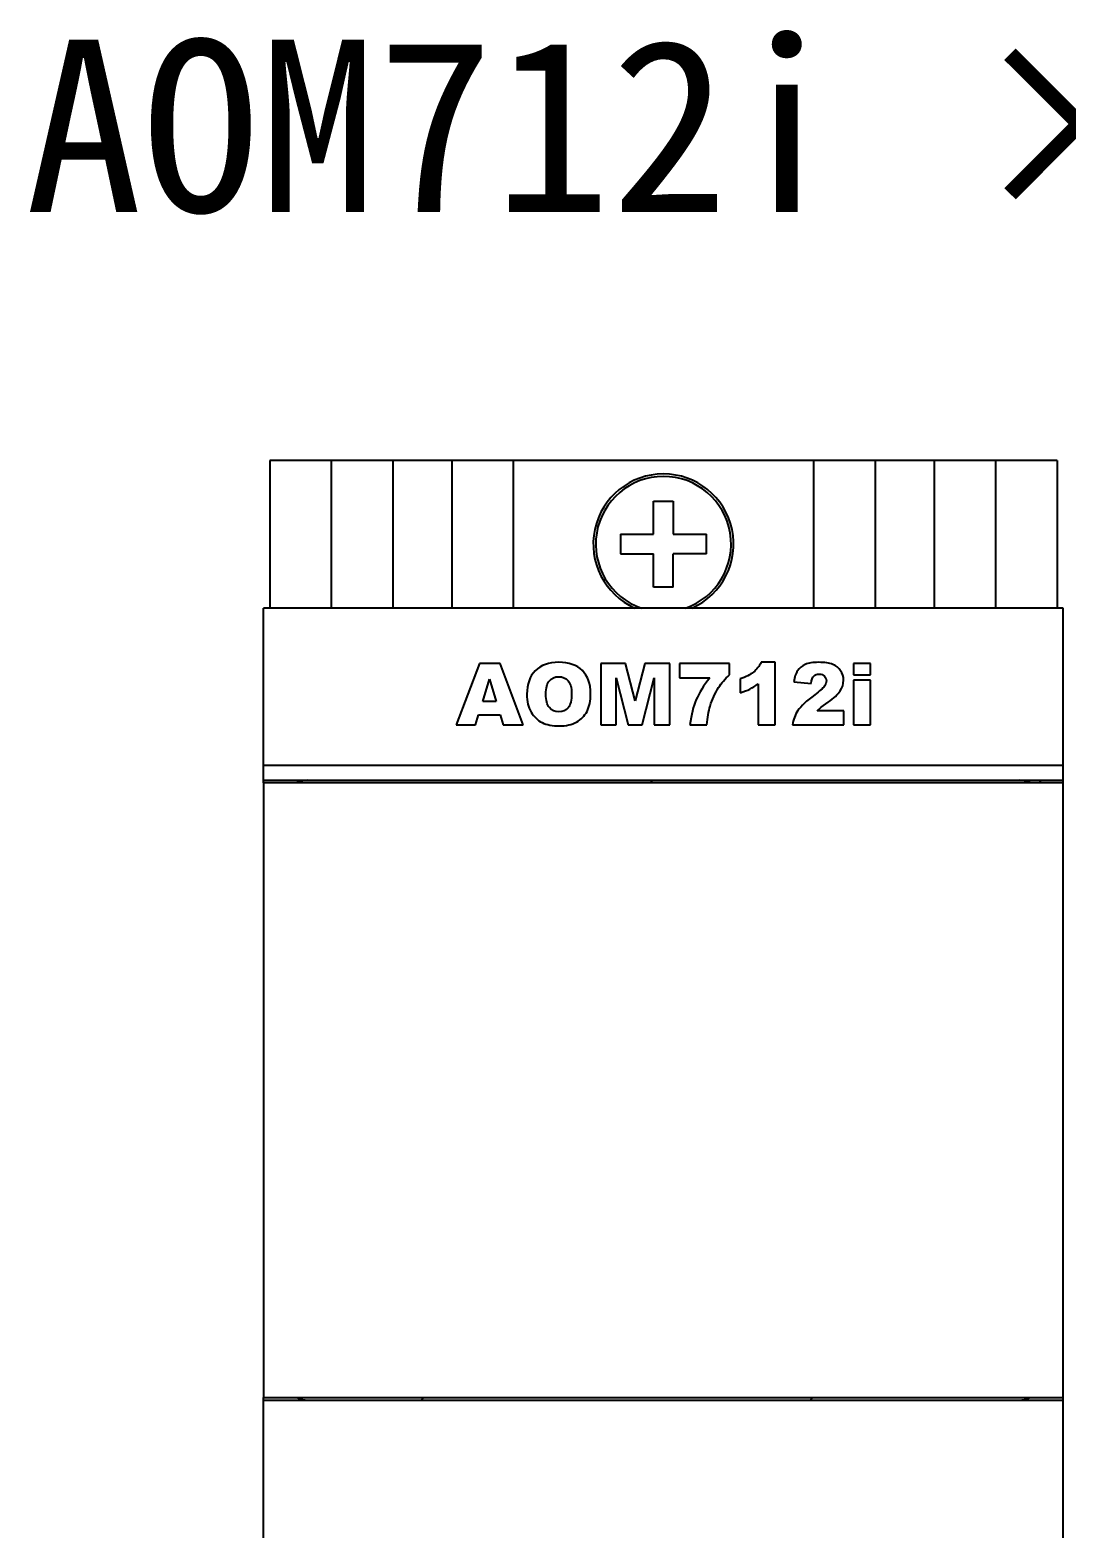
# Model space of a CAD drawing. Header units: millimetres. Extents: x 40 to 416, y -270 to 20.
# Drawn here: x 272.3 to 314.4, y -183.4 to -122.5 of the extents above; entities that cross this region are included whole.
import ezdxf
from ezdxf.enums import TextEntityAlignment as Align

# ---------------------------------------------------------------- set-up
doc = ezdxf.new("R2010")
doc.units = ezdxf.units.MM
for name, color, linetype in [('AIOJ784_4_00DXF_CONTINUOUS_LINE', 7, 'Continuous'), ('AOMJ712I_002DXF_CONTINUOUS_LINE', 7, 'Continuous'), ('MPUJ710_4_01DXF_CONTINUOUS_LINE', 7, 'Continuous'), ('RTDJ712_4_00DXF_CONTINUOUS_LINE', 7, 'Continuous'), ('TEXT_LABEL', 7, 'Continuous')]:
    doc.layers.add(name, color=color, linetype=linetype)
doc.styles.add('HZ_TEXT', font='simsun.ttc')

# ---------------------------------------------------------------- blocks, each defined once
blk = doc.blocks.new('MOD_AOM712i')
at = {"layer": 'AIOJ784_4_00DXF_CONTINUOUS_LINE', "color": 7, "linetype": 'Continuous'}
for p, q in [((0, 130), (0, 124)), ((32, 130), (0, 130)), ((2.5, 130), (2.5, 124)), ((5, 130), (5, 124)), ((7.4, 130), (7.4, 124)), ((9.9, 130), (9.9, 124)), ((22.1, 130), (22.1, 124)), ((24.6, 130), (24.6, 124)), ((27, 130), (27, 124)), ((29.5, 130), (29.5, 124)), ((32, 130), (32, 124))]:
    blk.add_line(p, q, dxfattribs=at)
blk.add_arc((16, 126.6), 2.85, 294.13646, 245.86354, dxfattribs=at)
at = {"layer": 'AOMJ712I_002DXF_CONTINUOUS_LINE', "color": 7, "linetype": 'Continuous'}
for p, q in [((-0.25, 116.9), (-0.25, 124)), ((32.25, 124), (-0.25, 124)), ((32.25, 116.9), (32.25, 124)), ((32.25, 117.6), (-0.25, 117.6)), ((-0.25, 117), (32.25, 117)), ((-0.25, 6), (-0.25, 91.9)), ((-0.25, 91.8), (32.25, 91.8)), ((32.25, 6), (32.25, 91.9))]:
    blk.add_line(p, q, dxfattribs=at)
at = {"layer": 'AOMJ712I_002DXF_CONTINUOUS_LINE', "color": 4, "linetype": 'Continuous'}
for p, q in [((8.522, 121.75), (7.583, 119.25)), ((9.365, 121.75), (8.522, 121.75)), ((10.304, 119.25), (9.365, 121.75)), ((13.451, 121.75), (13.451, 119.25)), ((14.465, 121.75), (13.451, 121.75)), ((14.857, 120.229), (14.465, 121.75)), ((15.246, 121.75), (14.857, 120.229)), ((16.263, 121.75), (15.246, 121.75)), ((16.263, 119.25), (16.263, 121.75)), ((16.655, 121.75), (16.655, 121.163)), ((18.682, 121.75), (16.655, 121.75)), ((18.682, 121.281), (18.682, 121.75)), ((20.546, 121.793), (19.972, 121.793)), ((20.546, 119.25), (20.546, 121.793)), ((23.723, 121.75), (23.723, 121.278)), ((24.417, 121.75), (23.723, 121.75)), ((23.723, 121.278), (24.417, 121.278)), ((24.417, 121.278), (24.417, 121.75)), ((8.66, 120.203), (8.933, 121.102)), ((8.933, 121.102), (9.209, 120.203)), ((14.083, 119.25), (14.083, 121.157)), ((14.083, 121.157), (14.569, 119.25)), ((15.142, 119.25), (15.63, 121.157)), ((15.63, 121.157), (15.63, 119.25)), ((16.655, 121.163), (17.889, 121.163)), ((19.114, 121.122), (19.114, 120.553)), ((19.844, 120.916), (19.844, 119.25)), ((21.302, 120.995), (21.998, 120.938)), ((23.723, 121.061), (23.723, 119.25)), ((24.417, 121.061), (23.723, 121.061)), ((24.417, 119.25), (24.417, 121.061)), ((9.209, 120.203), (8.66, 120.203)), ((22.416, 119.967), (22.696, 120.171)), ((8.37, 119.25), (8.491, 119.663)), ((8.491, 119.663), (9.37, 119.663)), ((9.37, 119.663), (9.494, 119.25)), ((22.25, 119.816), (22.416, 119.967)), ((23.335, 119.816), (22.25, 119.816)), ((23.335, 119.25), (23.335, 119.816)), ((7.583, 119.25), (8.37, 119.25)), ((9.494, 119.25), (10.304, 119.25)), ((13.451, 119.25), (14.083, 119.25)), ((14.569, 119.25), (15.142, 119.25)), ((15.63, 119.25), (16.263, 119.25)), ((17.076, 119.25), (17.768, 119.25)), ((19.844, 119.25), (20.546, 119.25)), ((21.251, 119.25), (23.335, 119.25)), ((23.723, 119.25), (24.417, 119.25))]:
    blk.add_line(p, q, dxfattribs=at)
at = {"layer": 'AOMJ712I_002DXF_CONTINUOUS_LINE', "color": 2, "linetype": 'Continuous'}
for p, q in [((15.455, 116.9), (15.555, 117)), ((31.261, 116.9), (31.361, 117)), ((6.161, 91.8), (6.261, 91.9)), ((21.966, 91.8), (22.066, 91.9))]:
    blk.add_line(p, q, dxfattribs=at)
at = {"layer": 'AOMJ712I_002DXF_CONTINUOUS_LINE', "color": 7, "linetype": 'Continuous'}
for centre, start, end in [((1.55, 116), 90, 115.68669), ((30.45, 116), 64.31331, 90), ((1.55, 92.8), 244.31331, 270), ((30.45, 92.8), 270, 295.68669)]:
    blk.add_arc(centre, 1, start, end, dxfattribs=at)
at = {"layer": 'AOMJ712I_002DXF_CONTINUOUS_LINE', "color": 4, "linetype": 'Continuous'}
for points in [[(10.794, 121.452), (10.565, 121.223), (10.453, 120.906), (10.453, 120.498)], [(11.744, 121.793), (11.338, 121.793), (11.02, 121.678), (10.794, 121.452)], [(11.367, 121.042), (11.46, 121.151), (11.585, 121.208), (11.742, 121.208)], [(11.742, 121.208), (11.904, 121.208), (12.032, 121.153), (12.127, 121.044)], [(12.705, 121.457), (12.48, 121.68), (12.16, 121.793), (11.744, 121.793)], [(13.043, 120.519), (13.043, 120.921), (12.93, 121.233), (12.705, 121.457)], [(18.241, 120.764), (18.358, 120.948), (18.505, 121.121), (18.682, 121.281)], [(19.665, 121.397), (19.533, 121.29), (19.349, 121.197), (19.114, 121.122)], [(19.972, 121.793), (19.897, 121.636), (19.794, 121.503), (19.665, 121.397)], [(21.451, 121.452), (21.379, 121.342), (21.329, 121.189), (21.302, 120.995)], [(21.759, 121.704), (21.626, 121.646), (21.524, 121.561), (21.451, 121.452)], [(22.31, 121.793), (22.074, 121.793), (21.892, 121.762), (21.759, 121.704)], [(21.998, 120.938), (22.016, 121.078), (22.054, 121.177), (22.111, 121.233)], [(22.111, 121.233), (22.166, 121.288), (22.24, 121.317), (22.328, 121.317)], [(22.879, 121.708), (22.743, 121.764), (22.554, 121.793), (22.31, 121.793)], [(22.328, 121.317), (22.414, 121.317), (22.484, 121.29), (22.54, 121.235)], [(22.54, 121.235), (22.596, 121.18), (22.625, 121.116), (22.625, 121.041)], [(23.2, 121.452), (23.121, 121.568), (23.016, 121.653), (22.879, 121.708)], [(23.318, 121.064), (23.318, 121.208), (23.278, 121.336), (23.2, 121.452)], [(11.225, 120.495), (11.225, 120.749), (11.271, 120.931), (11.367, 121.042)], [(12.127, 121.044), (12.223, 120.935), (12.27, 120.764), (12.27, 120.529)], [(17.889, 121.163), (17.635, 120.848), (17.45, 120.553), (17.333, 120.277)], [(17.9, 120.013), (17.983, 120.289), (18.098, 120.539), (18.241, 120.764)], [(19.114, 120.553), (19.274, 120.601), (19.407, 120.652), (19.513, 120.706)], [(19.513, 120.706), (19.619, 120.759), (19.73, 120.829), (19.844, 120.916)], [(22.539, 120.818), (22.482, 120.739), (22.352, 120.623), (22.149, 120.473)], [(22.625, 121.041), (22.625, 120.969), (22.596, 120.896), (22.539, 120.818)], [(22.696, 120.171), (22.932, 120.336), (23.094, 120.488), (23.183, 120.628)], [(23.183, 120.628), (23.271, 120.766), (23.318, 120.911), (23.318, 121.064)], [(10.453, 120.498), (10.453, 120.205), (10.509, 119.963), (10.624, 119.768)], [(11.365, 119.951), (11.271, 120.06), (11.225, 120.242), (11.225, 120.495)], [(12.27, 120.529), (12.27, 120.249), (12.224, 120.055), (12.134, 119.948)], [(12.895, 119.799), (12.994, 119.987), (13.043, 120.225), (13.043, 120.519)], [(17.333, 120.277), (17.216, 120), (17.131, 119.658), (17.076, 119.25)], [(17.768, 119.25), (17.791, 119.543), (17.835, 119.797), (17.9, 120.013)], [(22.149, 120.473), (21.815, 120.225), (21.588, 120.011), (21.467, 119.83)], [(10.624, 119.768), (10.739, 119.574), (10.889, 119.431), (11.073, 119.341)], [(11.749, 119.785), (11.587, 119.785), (11.459, 119.84), (11.365, 119.951)], [(12.134, 119.948), (12.042, 119.838), (11.914, 119.785), (11.749, 119.785)], [(12.468, 119.363), (12.654, 119.467), (12.796, 119.612), (12.895, 119.799)], [(21.467, 119.83), (21.346, 119.649), (21.275, 119.455), (21.251, 119.25)], [(11.073, 119.341), (11.258, 119.252), (11.491, 119.207), (11.774, 119.207)], [(11.774, 119.207), (12.05, 119.207), (12.282, 119.259), (12.468, 119.363)]]:
    blk.add_open_spline(points, degree=3, dxfattribs=at)
at = {"layer": 'MPUJ710_4_01DXF_CONTINUOUS_LINE', "color": 7, "linetype": 'Continuous'}
for p, q in [((15.6, 127), (15.6, 128.35)), ((15.6, 128.35), (16.4, 128.35)), ((16.4, 128.35), (16.4, 127)), ((14.25, 127), (14.25, 126.2)), ((14.25, 127), (15.6, 127)), ((16.4, 127), (17.75, 127)), ((17.75, 126.2), (17.75, 127)), ((14.25, 126.2), (15.6, 126.2)), ((15.6, 124.85), (15.6, 126.2)), ((16.4, 124.85), (16.4, 126.2)), ((17.75, 126.2), (16.4, 126.2)), ((16.4, 124.85), (15.6, 124.85))]:
    blk.add_line(p, q, dxfattribs=at)
blk.add_arc((16, 126.6), 2.75, 288.96165, 251.03835, dxfattribs=at)
at = {"layer": 'RTDJ712_4_00DXF_CONTINUOUS_LINE', "color": 7, "linetype": 'Continuous'}
for p, q in [((-0.25, 116.9), (-0.25, 91.9)), ((32.25, 116.9), (-0.25, 116.9)), ((32.25, 91.9), (32.25, 116.9)), ((-0.25, 91.9), (32.25, 91.9))]:
    blk.add_line(p, q, dxfattribs=at)

msp = doc.modelspace()

# ---------------------------------------------------------------- block references
msp.add_blockref('MOD_AOM712i', (282, -270))

# ---------------------------------------------------------------- texts
at = {"layer": 'TEXT_LABEL', "style": 'HZ_TEXT'}
msp.add_text('AOM712i ×1', height=7, dxfattribs=at).set_placement((298.25, -132), align=Align.BOTTOM_CENTER)

doc.saveas('drawing.dxf')
